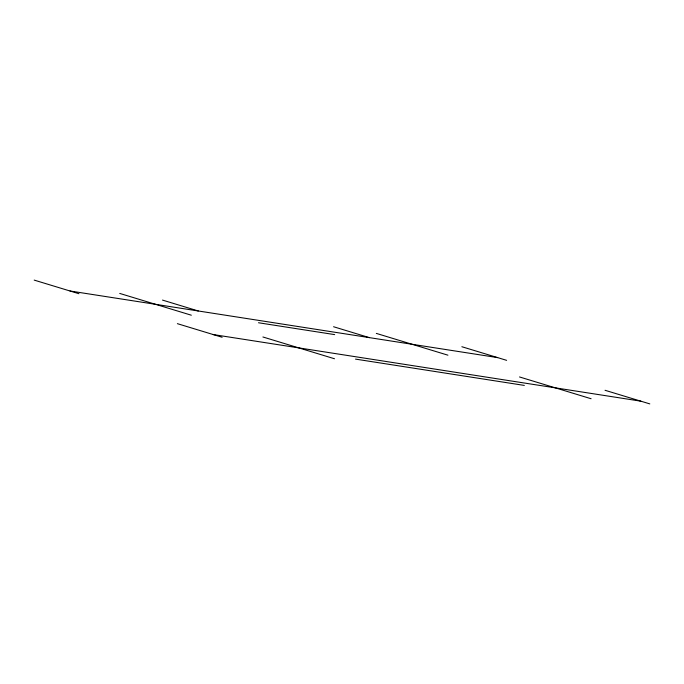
<?xml version="1.0" encoding="UTF-8"?>
<svg xmlns="http://www.w3.org/2000/svg" width="684" height="684" viewBox="0 0 684 684"><rect width="100%" height="100%" fill="white"/><g stroke="black" fill="none" stroke-linecap="round" stroke-linejoin="round"><path stroke-width="1.03" d="M69.99 290.991L497.661 357.612M258.509 322.754L334.673 334.613M213.169 334.553L640.84 401.166M355.509 359.109L524.337 385.417M461.862 346.728L506.622 360.34M605.041 390.282L649.8 403.893M376.328 333.399L447.917 355.176M519.507 376.952L591.096 398.738M333.561 326.738L369.36 337.631M162.501 300.088L198.292 310.981M119.734 293.427L191.323 315.204M262.913 336.981L334.502 358.758M34.2 280.107L78.959 293.718M177.378 323.66L222.138 337.272"/></g></svg>
